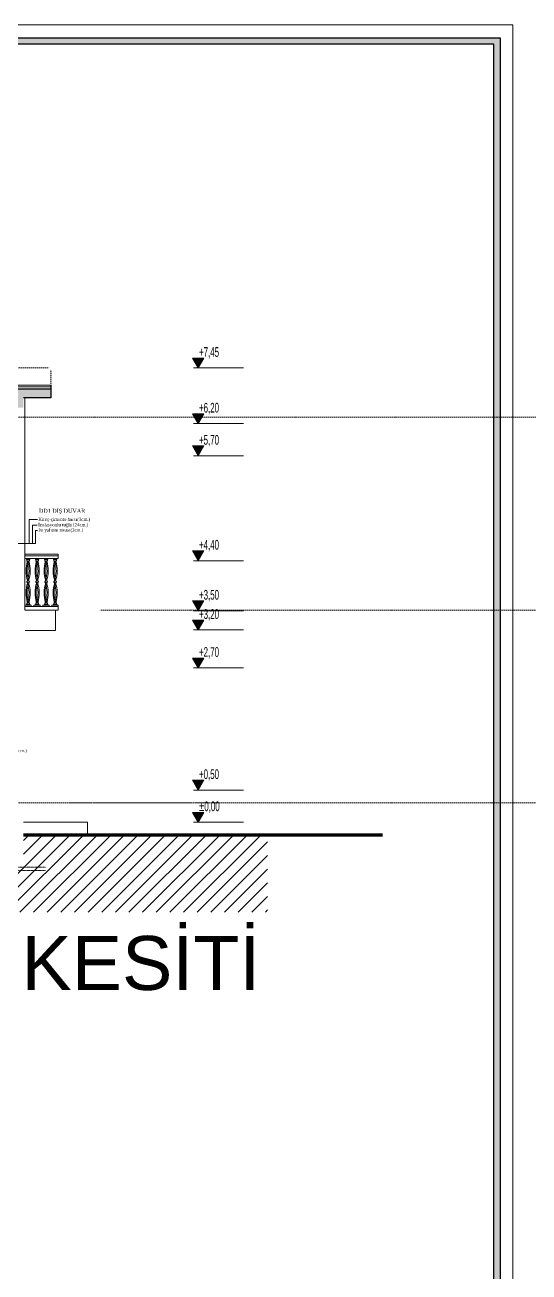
# Model space of a CAD drawing. Extents: x 775040 to 808375, y 4159409 to 4163651.
# Drawn here: x 793659 to 794443, y 4161349 to 4163289 of the extents above; entities that cross this region are included whole.
import ezdxf

# ---------------------------------------------------------------- set-up
doc = ezdxf.new("R2010")
doc.units = 0
doc.header["$MEASUREMENT"] = 0
doc.linetypes.add('ACAD_ISO07W100', pattern=[3, 0, -3])
doc.linetypes.add('DASHED2', pattern=[0.1875, 0.125, -0.0625])
for name, color, linetype, lineweight in [('25yazi', 255, 'Continuous', 15), ('KALIN', 30, 'Continuous', 18), ('P-HatchLight', 200, 'Continuous', 5), ('P-Levels', 240, 'Continuous', 20), ('P-Oklar', 31, 'Continuous', 18), ('Z_antet', 31, 'Continuous', 30), ('Z_g2', 2, 'Continuous', 9), ('Z_g3', 3, 'Continuous', 13), ('Z_g5', 5, 'Continuous', 18), ('Z_g6', 6, 'Continuous', 20), ('Z_izdot', 42, 'ACAD_ISO07W100', 9), ('Z_iç ölçü dikey', 111, 'Continuous', 25), ('Z_kolon tarama', 171, 'Continuous', 5), ('Z_sıva', 241, 'Continuous', 5), ('Z_tarama', 8, 'Continuous', 5), ('Z_yazı', 4, 'Continuous', 20)]:
    doc.layers.add(name, color=color, linetype=linetype, lineweight=lineweight)
doc.layers.add('kot', color=4, linetype='Continuous')
doc.styles.add('50', font='swisscl.ttf', dxfattribs={"height": 50})
doc.styles.add('ARIAL', font='ariblk.ttf', dxfattribs={"height": 1})
doc.styles.add('ÖLÇÜ', font='times.ttf', dxfattribs={"height": 15})

# ---------------------------------------------------------------- blocks, each defined once
blk = doc.blocks.new('KOTLAMAGORUNUS KESITTE')
at = {"layer": 'P-HatchLight'}
for points in [[(0.152, 0.148), (0.072, 0.01), (-0.008, 0.148)], [(0.143, 0.143), (0.072, 0.02), (0.001, 0.143)], [(0.135, 0.138), (0.072, 0.03), (0.01, 0.138)], [(0.126, 0.133), (0.072, 0.04), (0.018, 0.133)], [(0.117, 0.128), (0.072, 0.05), (0.027, 0.128)], [(0.109, 0.123), (0.072, 0.06), (0.036, 0.123)], [(0.1, 0.118), (0.072, 0.07), (0.044, 0.118)], [(0.091, 0.113), (0.072, 0.08), (0.053, 0.113)], [(0.083, 0.108), (0.072, 0.09), (0.062, 0.108)], [(0.074, 0.103), (0.072, 0.1), (0.07, 0.103)]]:
    blk.add_lwpolyline(points, close=True, dxfattribs=at)
at = {"layer": 'P-Oklar', "color": 2, "ltscale": 0.5}
blk.add_line((0, 0), (0.779, 0), dxfattribs=at)
blk.add_lwpolyline([(-0.016, 0.153), (0.072, 0), (0.161, 0.153)], close=True, dxfattribs=at)
at = {"layer": 'P-Levels', "color": 7, "style": '50', "width": 0.8}
blk.add_attdef('%%P0.00', (-0.031, 0.178), '', height=0.15, dxfattribs=at)

msp = doc.modelspace()

# ---------------------------------------------------------------- hatches: boundary and pattern name
at = {"layer": 'Z_antet'}
msp.add_hatch(color=256, dxfattribs=at).paths.add_polyline_path([(790577.64, 4159743.65), (790577.64, 4159438.75), (794388.09, 4159438.75), (794388.09, 4163258.75), (790577.64, 4163258.75), (790577.64, 4159741.15), (790567.64, 4159741.15), (790567.64, 4163268.75), (794398.09, 4163268.75), (794398.09, 4159428.75), (790567.64, 4159428.75), (790567.64, 4159743.65)])
at = {"layer": 'Z_kolon tarama'}
h = msp.add_hatch(dxfattribs=at)
h.set_pattern_fill('ANSI33', color=256, scale=15, style=0)
h.paths.add_polyline_path([(792397.31, 4162715.58), (792430.96, 4162715.58), (792436.14, 4162710.41), (792436.14, 4162693.58), (792451.14, 4162693.58), (792451.14, 4162710.41), (792456.31, 4162715.58), (792489.96, 4162715.58), (792495.14, 4162710.41), (792495.14, 4162693.58), (792510.14, 4162693.58), (792510.14, 4162710.41), (792515.31, 4162715.58), (792548.96, 4162715.58), (792554.14, 4162710.41), (792554.14, 4162693.58), (792569.14, 4162693.58), (792569.14, 4162710.41), (792574.31, 4162715.58), (792607.96, 4162715.58), (792613.14, 4162710.41), (792613.14, 4162693.58), (792628.14, 4162693.58), (792628.14, 4162710.41), (792633.31, 4162715.58), (792666.96, 4162715.58), (792672.14, 4162710.41), (792672.14, 4162693.58), (792687.14, 4162693.58), (792687.14, 4162710.41), (792692.31, 4162715.58), (792725.96, 4162715.58), (792731.14, 4162710.41), (792731.14, 4162693.58), (792746.14, 4162693.58), (792746.14, 4162710.41), (792751.31, 4162715.58), (792784.96, 4162715.58), (792790.14, 4162710.41), (792790.14, 4162693.58), (792805.14, 4162693.58), (792805.14, 4162710.41), (792810.31, 4162715.58), (792843.96, 4162715.58), (792849.14, 4162710.41), (792849.14, 4162693.58), (792864.14, 4162693.58), (792864.14, 4162710.41), (792869.31, 4162715.58), (792902.96, 4162715.58), (792908.14, 4162710.41), (792908.14, 4162693.58), (792923.14, 4162693.58), (792923.14, 4162710.41), (792928.31, 4162715.58), (792961.96, 4162715.58), (792967.14, 4162710.41), (792967.14, 4162693.58), (792982.14, 4162693.58), (792982.14, 4162710.41), (792987.31, 4162715.58), (793020.96, 4162715.58), (793026.14, 4162710.41), (793026.14, 4162693.58), (793041.14, 4162693.58), (793041.14, 4162710.41), (793046.31, 4162715.58), (793079.96, 4162715.58), (793085.14, 4162710.41), (793085.14, 4162693.58), (793100.14, 4162693.58), (793100.14, 4162710.41), (793105.31, 4162715.58), (793138.96, 4162715.58), (793144.14, 4162710.41), (793144.14, 4162693.58), (793159.14, 4162693.58), (793159.14, 4162710.41), (793164.31, 4162715.58), (793197.96, 4162715.58), (793203.14, 4162710.41), (793203.14, 4162693.58), (793218.14, 4162693.58), (793218.14, 4162710.41), (793223.31, 4162715.58), (793256.96, 4162715.58), (793262.14, 4162710.41), (793262.14, 4162693.58), (793277.14, 4162693.58), (793277.14, 4162710.41), (793282.31, 4162715.58), (793315.96, 4162715.58), (793321.14, 4162710.41), (793321.14, 4162693.58), (793336.14, 4162693.58), (793336.14, 4162710.41), (793341.31, 4162715.58), (793374.96, 4162715.58), (793380.14, 4162710.41), (793380.14, 4162693.58), (793395.14, 4162693.58), (793395.14, 4162710.41), (793400.31, 4162715.58), (793433.96, 4162715.58), (793439.14, 4162710.41), (793439.14, 4162693.58), (793454.14, 4162693.58), (793454.14, 4162710.41), (793459.31, 4162715.58), (793492.96, 4162715.58), (793498.14, 4162710.41), (793498.14, 4162693.58), (793513.14, 4162693.58), (793513.14, 4162710.41), (793518.31, 4162715.58), (793551.96, 4162715.58), (793557.14, 4162710.41), (793557.14, 4162693.58), (793572.14, 4162693.58), (793572.14, 4162710.41), (793577.31, 4162715.58), (793610.96, 4162715.58), (793616.14, 4162710.41), (793616.14, 4162693.58), (793656.64, 4162693.58), (793656.64, 4162708.58), (793699.14, 4162708.58), (793699.14, 4162722.58), (792153.15, 4162722.58), (792153.15, 4162693.58), (792156.14, 4162693.58), (792156.14, 4162710.41), (792161.31, 4162715.58), (792194.96, 4162715.58), (792200.14, 4162710.41), (792200.14, 4162693.58), (792215.14, 4162693.58), (792215.14, 4162710.41), (792220.31, 4162715.58), (792253.96, 4162715.58), (792259.14, 4162710.41), (792259.14, 4162693.58), (792274.14, 4162693.58), (792274.14, 4162710.41), (792279.31, 4162715.58), (792312.96, 4162715.58), (792318.14, 4162710.41), (792318.14, 4162693.58), (792333.14, 4162693.58), (792333.14, 4162710.41), (792338.31, 4162715.58), (792371.96, 4162715.58), (792377.14, 4162710.41), (792377.14, 4162693.58), (792392.14, 4162693.58), (792392.14, 4162710.41)])
at = {"layer": 'Z_tarama'}
h = msp.add_hatch(dxfattribs=at)
h.set_pattern_fill('ANSI31', color=256, scale=120, style=0)
h.set_pattern_definition([(45, (-7652.639, -8497.483), (-10.60660172, 10.60660172), [])])
h.paths.add_polyline_path([(791656.64, 4162028.58), (791120.79, 4162028.58), (791120.79, 4161908.58), (794036.47, 4161908.58), (794036.47, 4162028.58), (793656.64, 4162028.58), (793656.64, 4161978.58), (793596.64, 4161978.58), (793596.64, 4162013.58), (792796.64, 4162013.58), (792796.64, 4161978.58), (792736.64, 4161978.58), (792736.64, 4162013.58), (792460.92, 4162013.58), (792460.92, 4161978.58), (792400.92, 4161978.58), (792400.92, 4162013.58), (791716.64, 4162013.58), (791716.64, 4161978.58), (791656.64, 4161978.58)])

# ---------------------------------------------------------------- linework, layer by layer
at = {"layer": 'KALIN'}
msp.add_lwpolyline([(790427.64, 4163288.75), (790427.64, 4159408.75), (794418.09, 4159408.75), (794418.09, 4163288.75)], close=True, dxfattribs=at)
msp.add_lwpolyline([(790447.64, 4159741.15), (790447.64, 4163288.75), (794418.09, 4163288.75), (794418.09, 4159408.75), (790447.64, 4159408.75), (790447.64, 4159743.65)], dxfattribs=at)
at = {"layer": 'Z_antet'}
msp.add_lwpolyline([(790577.64, 4159743.65), (790577.64, 4159438.75), (794388.09, 4159438.75), (794388.09, 4163258.75), (790577.64, 4163258.75), (790577.64, 4159741.15), (790567.64, 4159741.15), (790567.64, 4163268.75), (794398.09, 4163268.75), (794398.09, 4159428.75), (790567.64, 4159428.75), (790567.64, 4159743.65)], close=True, dxfattribs=at)
at = {"layer": 'Z_g2'}
for p, q in [((793661.57, 4162458.6), (793661.57, 4162457.07)), ((793661.57, 4162458.6), (793666.48, 4162458.6)), ((793661.57, 4162457.07), (793666.31, 4162457.07)), ((793666.48, 4162457.07), (793666.48, 4162458.6)), ((793675.57, 4162458.6), (793675.57, 4162457.07)), ((793675.57, 4162458.6), (793680.48, 4162458.6)), ((793675.57, 4162457.07), (793680.31, 4162457.07)), ((793680.48, 4162457.07), (793680.48, 4162458.6)), ((793689.57, 4162458.6), (793689.57, 4162457.07)), ((793689.57, 4162458.6), (793694.48, 4162458.6)), ((793689.57, 4162457.07), (793694.31, 4162457.07)), ((793694.48, 4162457.07), (793694.48, 4162458.6)), ((793703.57, 4162458.6), (793703.57, 4162457.07)), ((793703.57, 4162458.6), (793708.48, 4162458.6)), ((793703.57, 4162457.07), (793708.31, 4162457.07)), ((793708.48, 4162457.07), (793708.48, 4162458.6)), ((793661.57, 4162387.7), (793666.48, 4162387.7)), ((793661.57, 4162386.17), (793661.57, 4162387.7)), ((793666.48, 4162387.7), (793666.48, 4162386.17)), ((793675.57, 4162387.7), (793680.48, 4162387.7)), ((793675.57, 4162386.17), (793675.57, 4162387.7)), ((793680.48, 4162387.7), (793680.48, 4162386.17)), ((793689.57, 4162387.7), (793694.48, 4162387.7)), ((793689.57, 4162386.17), (793689.57, 4162387.7)), ((793694.48, 4162387.7), (793694.48, 4162386.17)), ((793703.57, 4162387.7), (793708.48, 4162387.7)), ((793703.57, 4162386.17), (793703.57, 4162387.7)), ((793708.48, 4162387.7), (793708.48, 4162386.17)), ((793659.64, 4162386.17), (793668.9, 4162386.17)), ((793659.64, 4162384.12), (793668.9, 4162384.12)), ((793668.9, 4162386.17), (793668.9, 4162384.12)), ((793672.98, 4162384.12), (793672.98, 4162386.17)), ((793672.98, 4162386.17), (793682.9, 4162386.17)), ((793672.98, 4162384.12), (793682.9, 4162384.12)), ((793682.9, 4162386.17), (793682.9, 4162384.12)), ((793686.98, 4162384.12), (793686.98, 4162386.17)), ((793686.98, 4162386.17), (793696.9, 4162386.17)), ((793686.98, 4162384.12), (793696.9, 4162384.12)), ((793696.9, 4162386.17), (793696.9, 4162384.12)), ((793700.98, 4162384.12), (793700.98, 4162386.17)), ((793700.98, 4162386.17), (793710.9, 4162386.17)), ((793700.98, 4162384.12), (793710.9, 4162384.12)), ((793710.9, 4162386.17), (793710.9, 4162384.12))]:
    msp.add_line(p, q, dxfattribs=at)
for centre, radius, start, end in [((793713, 4162439.91), 52.17, 163.69096, 198.04415), ((793662.8, 4162455.72), 0.888, 147.08529, 180), ((793662.8, 4162455.72), 0.888, 180, 212.91471), ((793663.39, 4162455.34), 1.59, 122.61584, 147.08529), ((793663.39, 4162456.1), 1.59, 212.91471, 237.38416), ((793663.77, 4162454.74), 2.3, 104.84555, 122.61584), ((793663.77, 4162456.71), 2.3, 237.38416, 255.15445), ((793713.15, 4162439.91), 50.59, 163.89906, 197.81356), ((793614.9, 4162439.91), 50.59, 342.18644, 16.10094), ((793664.03, 4162453.78), 3.29, 90, 104.84555), ((793664.03, 4162457.66), 3.29, 255.15445, 270), ((793664.03, 4162453.78), 3.29, 75.15445, 90), ((793664.03, 4162457.66), 3.29, 270, 284.84555), ((793615.05, 4162439.91), 52.17, 341.95585, 16.30904), ((793664.28, 4162454.74), 2.3, 57.38416, 75.15445), ((793664.28, 4162456.71), 2.3, 284.84555, 302.61584), ((793664.67, 4162455.34), 1.59, 32.91471, 57.38416), ((793664.67, 4162456.1), 1.59, 302.61584, 327.08529), ((793665.25, 4162455.72), 0.888, 0, 32.91471), ((793665.25, 4162455.72), 0.888, 327.08529, 0), ((793727, 4162439.91), 52.17, 163.69096, 198.04415), ((793676.8, 4162455.72), 0.888, 147.08529, 180), ((793676.8, 4162455.72), 0.888, 180, 212.91471), ((793677.39, 4162455.34), 1.59, 122.61584, 147.08529), ((793677.39, 4162456.1), 1.59, 212.91471, 237.38416), ((793677.77, 4162454.74), 2.3, 104.84555, 122.61584), ((793677.77, 4162456.71), 2.3, 237.38416, 255.15445), ((793727.15, 4162439.91), 50.59, 163.89906, 197.81356), ((793628.9, 4162439.91), 50.59, 342.18644, 16.10094), ((793678.03, 4162453.78), 3.29, 90, 104.84555), ((793678.03, 4162457.66), 3.29, 255.15445, 270), ((793678.03, 4162453.78), 3.29, 75.15445, 90), ((793678.03, 4162457.66), 3.29, 270, 284.84555), ((793629.05, 4162439.91), 52.17, 341.95585, 16.30904), ((793678.28, 4162454.74), 2.3, 57.38416, 75.15445), ((793678.28, 4162456.71), 2.3, 284.84555, 302.61584), ((793678.67, 4162455.34), 1.59, 32.91471, 57.38416), ((793678.67, 4162456.1), 1.59, 302.61584, 327.08529), ((793679.25, 4162455.72), 0.888, 0, 32.91471), ((793679.25, 4162455.72), 0.888, 327.08529, 0), ((793741, 4162439.91), 52.17, 163.69096, 198.04415), ((793690.8, 4162455.72), 0.888, 147.08529, 180), ((793690.8, 4162455.72), 0.888, 180, 212.91471), ((793691.39, 4162455.34), 1.59, 122.61584, 147.08529), ((793691.39, 4162456.1), 1.59, 212.91471, 237.38416), ((793691.77, 4162454.74), 2.3, 104.84555, 122.61584), ((793691.77, 4162456.71), 2.3, 237.38416, 255.15445), ((793741.15, 4162439.91), 50.59, 163.89906, 197.81356), ((793642.9, 4162439.91), 50.59, 342.18644, 16.10094), ((793692.03, 4162453.78), 3.29, 90, 104.84555), ((793692.03, 4162457.66), 3.29, 255.15445, 270), ((793692.03, 4162453.78), 3.29, 75.15445, 90), ((793692.03, 4162457.66), 3.29, 270, 284.84555), ((793643.05, 4162439.91), 52.17, 341.95585, 16.30904), ((793692.28, 4162454.74), 2.3, 57.38416, 75.15445), ((793692.28, 4162456.71), 2.3, 284.84555, 302.61584), ((793692.67, 4162455.34), 1.59, 32.91471, 57.38416), ((793692.67, 4162456.1), 1.59, 302.61584, 327.08529), ((793693.25, 4162455.72), 0.888, 0, 32.91471), ((793693.25, 4162455.72), 0.888, 327.08529, 0), ((793755, 4162439.91), 52.17, 163.69096, 198.04415), ((793704.8, 4162455.72), 0.888, 147.08529, 180), ((793704.8, 4162455.72), 0.888, 180, 212.91471), ((793705.39, 4162455.34), 1.59, 122.61584, 147.08529), ((793705.39, 4162456.1), 1.59, 212.91471, 237.38416), ((793705.77, 4162454.74), 2.3, 104.84555, 122.61584), ((793705.77, 4162456.71), 2.3, 237.38416, 255.15445), ((793755.15, 4162439.91), 50.59, 163.89906, 197.81356), ((793656.9, 4162439.91), 50.59, 342.18644, 16.10094), ((793706.03, 4162453.78), 3.29, 90, 104.84555), ((793706.03, 4162457.66), 3.29, 255.15445, 270), ((793706.03, 4162453.78), 3.29, 75.15445, 90), ((793706.03, 4162457.66), 3.29, 270, 284.84555), ((793657.05, 4162439.91), 52.17, 341.95585, 16.30904), ((793706.28, 4162454.74), 2.3, 57.38416, 75.15445), ((793706.28, 4162456.71), 2.3, 284.84555, 302.61584), ((793706.67, 4162455.34), 1.59, 32.91471, 57.38416), ((793706.67, 4162456.1), 1.59, 302.61584, 327.08529), ((793707.25, 4162455.72), 0.888, 0, 32.91471), ((793707.25, 4162455.72), 0.888, 327.08529, 0), ((793713, 4162404.86), 52.17, 161.95585, 196.30904), ((793662.8, 4162422.46), 0.888, 147.08529, 180), ((793662.8, 4162422.46), 0.888, 180, 212.91471), ((793663.39, 4162422.08), 1.59, 122.61584, 147.08529), ((793663.39, 4162422.84), 1.59, 212.91471, 237.38416), ((793663.77, 4162421.48), 2.3, 104.84555, 122.61584), ((793663.77, 4162423.44), 2.3, 237.38416, 255.15445), ((793713.15, 4162404.86), 50.59, 162.18644, 196.10094), ((793614.9, 4162404.86), 50.59, 343.89906, 17.81356), ((793664.03, 4162420.52), 3.29, 90, 104.84555), ((793664.03, 4162424.4), 3.29, 255.15445, 270), ((793664.03, 4162420.52), 3.29, 75.15445, 90), ((793664.03, 4162424.4), 3.29, 270, 284.84555), ((793615.05, 4162404.86), 52.17, 343.69096, 18.04415), ((793664.28, 4162421.48), 2.3, 57.38416, 75.15445), ((793664.28, 4162423.44), 2.3, 284.84555, 302.61584), ((793664.67, 4162422.08), 1.59, 32.91471, 57.38416), ((793664.67, 4162422.84), 1.59, 302.61584, 327.08529), ((793665.25, 4162422.46), 0.888, 0, 32.91471), ((793665.25, 4162422.46), 0.888, 327.08529, 0), ((793727, 4162404.86), 52.17, 161.95585, 196.30904), ((793676.8, 4162422.46), 0.888, 147.08529, 180), ((793676.8, 4162422.46), 0.888, 180, 212.91471), ((793677.39, 4162422.08), 1.59, 122.61584, 147.08529), ((793677.39, 4162422.84), 1.59, 212.91471, 237.38416), ((793677.77, 4162421.48), 2.3, 104.84555, 122.61584), ((793677.77, 4162423.44), 2.3, 237.38416, 255.15445), ((793727.15, 4162404.86), 50.59, 162.18644, 196.10094), ((793628.9, 4162404.86), 50.59, 343.89906, 17.81356), ((793678.03, 4162420.52), 3.29, 90, 104.84555), ((793678.03, 4162424.4), 3.29, 255.15445, 270), ((793678.03, 4162420.52), 3.29, 75.15445, 90), ((793678.03, 4162424.4), 3.29, 270, 284.84555), ((793629.05, 4162404.86), 52.17, 343.69096, 18.04415), ((793678.28, 4162421.48), 2.3, 57.38416, 75.15445), ((793678.28, 4162423.44), 2.3, 284.84555, 302.61584), ((793678.67, 4162422.08), 1.59, 32.91471, 57.38416), ((793678.67, 4162422.84), 1.59, 302.61584, 327.08529), ((793679.25, 4162422.46), 0.888, 0, 32.91471), ((793679.25, 4162422.46), 0.888, 327.08529, 0), ((793741, 4162404.86), 52.17, 161.95585, 196.30904), ((793690.8, 4162422.46), 0.888, 147.08529, 180), ((793690.8, 4162422.46), 0.888, 180, 212.91471), ((793691.39, 4162422.08), 1.59, 122.61584, 147.08529), ((793691.39, 4162422.84), 1.59, 212.91471, 237.38416), ((793691.77, 4162421.48), 2.3, 104.84555, 122.61584), ((793691.77, 4162423.44), 2.3, 237.38416, 255.15445), ((793741.15, 4162404.86), 50.59, 162.18644, 196.10094), ((793642.9, 4162404.86), 50.59, 343.89906, 17.81356), ((793692.03, 4162420.52), 3.29, 90, 104.84555), ((793692.03, 4162424.4), 3.29, 255.15445, 270), ((793692.03, 4162420.52), 3.29, 75.15445, 90), ((793692.03, 4162424.4), 3.29, 270, 284.84555), ((793643.05, 4162404.86), 52.17, 343.69096, 18.04415), ((793692.28, 4162421.48), 2.3, 57.38416, 75.15445), ((793692.28, 4162423.44), 2.3, 284.84555, 302.61584), ((793692.67, 4162422.08), 1.59, 32.91471, 57.38416), ((793692.67, 4162422.84), 1.59, 302.61584, 327.08529), ((793693.25, 4162422.46), 0.888, 0, 32.91471), ((793693.25, 4162422.46), 0.888, 327.08529, 0), ((793755, 4162404.86), 52.17, 161.95585, 196.30904), ((793704.8, 4162422.46), 0.888, 147.08529, 180), ((793704.8, 4162422.46), 0.888, 180, 212.91471), ((793705.39, 4162422.08), 1.59, 122.61584, 147.08529), ((793705.39, 4162422.84), 1.59, 212.91471, 237.38416), ((793705.77, 4162421.48), 2.3, 104.84555, 122.61584), ((793705.77, 4162423.44), 2.3, 237.38416, 255.15445), ((793755.15, 4162404.86), 50.59, 162.18644, 196.10094), ((793656.9, 4162404.86), 50.59, 343.89906, 17.81356), ((793706.03, 4162420.52), 3.29, 90, 104.84555), ((793706.03, 4162424.4), 3.29, 255.15445, 270), ((793706.03, 4162420.52), 3.29, 75.15445, 90), ((793706.03, 4162424.4), 3.29, 270, 284.84555), ((793657.05, 4162404.86), 52.17, 343.69096, 18.04415), ((793706.28, 4162421.48), 2.3, 57.38416, 75.15445), ((793706.28, 4162423.44), 2.3, 284.84555, 302.61584), ((793706.67, 4162422.08), 1.59, 32.91471, 57.38416), ((793706.67, 4162422.84), 1.59, 302.61584, 327.08529), ((793707.25, 4162422.46), 0.888, 0, 32.91471), ((793707.25, 4162422.46), 0.888, 327.08529, 0), ((793662.8, 4162389.05), 0.888, 147.08529, 180), ((793662.8, 4162389.05), 0.888, 180, 212.91471), ((793663.39, 4162388.67), 1.59, 122.61584, 147.08529), ((793663.39, 4162389.43), 1.59, 212.91471, 237.38416), ((793663.77, 4162388.06), 2.3, 104.84555, 122.61584), ((793663.77, 4162390.03), 2.3, 237.38416, 255.15445), ((793664.03, 4162387.11), 3.29, 90, 104.84555), ((793664.03, 4162390.99), 3.29, 255.15445, 270), ((793664.03, 4162387.11), 3.29, 75.15445, 90), ((793664.03, 4162390.99), 3.29, 270, 284.84555), ((793664.28, 4162388.06), 2.3, 57.38416, 75.15445), ((793664.28, 4162390.03), 2.3, 284.84555, 302.61584), ((793664.67, 4162388.67), 1.59, 32.91471, 57.38416), ((793664.67, 4162389.43), 1.59, 302.61584, 327.08529), ((793665.25, 4162389.05), 0.888, 0, 32.91471), ((793665.25, 4162389.05), 0.888, 327.08529, 0), ((793676.8, 4162389.05), 0.888, 147.08529, 180), ((793676.8, 4162389.05), 0.888, 180, 212.91471), ((793677.39, 4162388.67), 1.59, 122.61584, 147.08529), ((793677.39, 4162389.43), 1.59, 212.91471, 237.38416), ((793677.77, 4162388.06), 2.3, 104.84555, 122.61584), ((793677.77, 4162390.03), 2.3, 237.38416, 255.15445), ((793678.03, 4162387.11), 3.29, 90, 104.84555), ((793678.03, 4162390.99), 3.29, 255.15445, 270), ((793678.03, 4162387.11), 3.29, 75.15445, 90), ((793678.03, 4162390.99), 3.29, 270, 284.84555), ((793678.28, 4162388.06), 2.3, 57.38416, 75.15445), ((793678.28, 4162390.03), 2.3, 284.84555, 302.61584), ((793678.67, 4162388.67), 1.59, 32.91471, 57.38416), ((793678.67, 4162389.43), 1.59, 302.61584, 327.08529), ((793679.25, 4162389.05), 0.888, 0, 32.91471), ((793679.25, 4162389.05), 0.888, 327.08529, 0), ((793690.8, 4162389.05), 0.888, 147.08529, 180), ((793690.8, 4162389.05), 0.888, 180, 212.91471), ((793691.39, 4162388.67), 1.59, 122.61584, 147.08529), ((793691.39, 4162389.43), 1.59, 212.91471, 237.38416), ((793691.77, 4162388.06), 2.3, 104.84555, 122.61584), ((793691.77, 4162390.03), 2.3, 237.38416, 255.15445), ((793692.03, 4162387.11), 3.29, 90, 104.84555), ((793692.03, 4162390.99), 3.29, 255.15445, 270), ((793692.03, 4162387.11), 3.29, 75.15445, 90), ((793692.03, 4162390.99), 3.29, 270, 284.84555), ((793692.28, 4162388.06), 2.3, 57.38416, 75.15445), ((793692.28, 4162390.03), 2.3, 284.84555, 302.61584), ((793692.67, 4162388.67), 1.59, 32.91471, 57.38416), ((793692.67, 4162389.43), 1.59, 302.61584, 327.08529), ((793693.25, 4162389.05), 0.888, 0, 32.91471), ((793693.25, 4162389.05), 0.888, 327.08529, 0), ((793704.8, 4162389.05), 0.888, 147.08529, 180), ((793704.8, 4162389.05), 0.888, 180, 212.91471), ((793705.39, 4162388.67), 1.59, 122.61584, 147.08529), ((793705.39, 4162389.43), 1.59, 212.91471, 237.38416), ((793705.77, 4162388.06), 2.3, 104.84555, 122.61584), ((793705.77, 4162390.03), 2.3, 237.38416, 255.15445), ((793706.03, 4162387.11), 3.29, 90, 104.84555), ((793706.03, 4162390.99), 3.29, 255.15445, 270), ((793706.03, 4162387.11), 3.29, 75.15445, 90), ((793706.03, 4162390.99), 3.29, 270, 284.84555), ((793706.28, 4162388.06), 2.3, 57.38416, 75.15445), ((793706.28, 4162390.03), 2.3, 284.84555, 302.61584), ((793706.67, 4162388.67), 1.59, 32.91471, 57.38416), ((793706.67, 4162389.43), 1.59, 302.61584, 327.08529), ((793707.25, 4162389.05), 0.888, 0, 32.91471), ((793707.25, 4162389.05), 0.888, 327.08529, 0)]:
    msp.add_arc(centre, radius, start, end, dxfattribs=at)
at = {"layer": 'Z_g3'}
for p, q in [((793665.84, 4162519.22), (793678.5, 4162519.22)), ((793665.84, 4162482.07), (793665.84, 4162519.22)), ((793671, 4162510.75), (793678.34, 4162510.75)), ((793671, 4162482.07), (793671, 4162510.75)), ((793675.37, 4162502.17), (793678.86, 4162502.17)), ((793675.37, 4162482.07), (793675.37, 4162502.17)), ((793675.37, 4162482.07), (793625.4, 4162482.07))]:
    msp.add_line(p, q, dxfattribs=at)
at = {"layer": 'Z_g3', "linetype": 'Continuous'}
for p, q in [((793659.64, 4162465.35, 0), (793710.9, 4162465.35)), ((793710.9, 4162465.35), (793710.9, 4162462.98)), ((793710.9, 4162462.98), (793659.64, 4162462.98, 0)), ((793659.64, 4162458.63, 0), (793710.9, 4162458.63)), ((793710.9, 4162458.63), (793710.9, 4162462.98)), ((793659.64, 4162384.12, 0), (793710.9, 4162384.12)), ((793706.64, 4162378.58), (793659.64, 4162378.58, 0)), ((793706.64, 4162346.58), (793706.64, 4162378.58)), ((793710.9, 4162378.58), (793706.64, 4162378.58)), ((793710.9, 4162384.12), (793710.9, 4162378.58)), ((793659.64, 4162346.58), (793706.64, 4162346.58))]:
    msp.add_line(p, q, dxfattribs=at)
at = {"layer": 'Z_g5', "linetype": 'Continuous'}
msp.add_lwpolyline([(793656.64, 4162048.58), (793756.64, 4162048.58), (793756.64, 4162028.58)], dxfattribs=at)
at = {"layer": 'Z_g6', "linetype": 'Continuous', "const_width": 5}
msp.add_lwpolyline([(793656.64, 4162028.58), (794215.58, 4162028.58)], dxfattribs=at)
at = {"layer": 'Z_izdot'}
for p, q in [((791614.14, 4162755.3), (793699.14, 4162755.3)), ((793699.14, 4162728.58), (793699.14, 4162755.3)), ((793945.29, 4162678.58), (790697.26, 4162678.58)), ((795609.99, 4162678.58), (793772.57, 4162678.58)), ((797644.08, 4162378.58), (793772.57, 4162378.58)), ((793945.29, 4162078.58), (790689.98, 4162078.58)), ((797644.08, 4162078.58), (793724.07, 4162078.58))]:
    msp.add_line(p, q, dxfattribs=at)
at = {"layer": 'Z_iç ölçü dikey', "color": 5, "linetype": 'Continuous'}
for p, q in [((791614.14, 4162722.58), (793699.14, 4162722.58)), ((793699.14, 4162728.58), (793699.14, 4162708.58)), ((793699.14, 4162708.58), (793656.64, 4162708.58))]:
    msp.add_line(p, q, dxfattribs=at)
at = {"layer": 'Z_sıva', "linetype": 'Continuous'}
for p, q in [((791614.14, 4162725.58), (793699.14, 4162725.58)), ((793151.64, 4162728.58), (793699.14, 4162728.58)), ((793659.14, 4162728.58), (793699.14, 4162728.58)), ((793659.14, 4162708.58), (793659.14, 4162378.58))]:
    msp.add_line(p, q, dxfattribs=at)
at = {"layer": 'Z_tarama', "linetype": 'DASHED2'}
for points in [[(793691.5, 4161978.58), (793561.77, 4161978.58)], [(793691.5, 4161973.58), (793561.77, 4161973.58)]]:
    msp.add_lwpolyline(points, dxfattribs=at)

# ---------------------------------------------------------------- block references
at = {"layer": 'kot'}
ref = msp.add_blockref('KOTLAMAGORUNUS KESITTE', (793921.07, 4162755.3), dxfattribs=dict(at, xscale=100, yscale=100, zscale=100))
ref.add_attrib('%%P0.00', '+7,45', (793929.86, 4162772.53), dxfattribs={"layer": '25yazi', "height": 15, "style": '50', "width": 0.8})
ref = msp.add_blockref('KOTLAMAGORUNUS KESITTE', (793921.07, 4162668.58), dxfattribs=dict(at, xscale=100, yscale=100, zscale=100))
ref.add_attrib('%%P0.00', '+6,20', (793929.83, 4162685.81), dxfattribs={"layer": '25yazi', "height": 15, "style": '50', "width": 0.8})
ref = msp.add_blockref('KOTLAMAGORUNUS KESITTE', (793921.07, 4162618.58), dxfattribs=dict(at, xscale=100, yscale=100, zscale=100))
ref.add_attrib('%%P0.00', '+5,70', (793929.83, 4162635.81), dxfattribs={"layer": '25yazi', "height": 15, "style": '50', "width": 0.8})
ref = msp.add_blockref('KOTLAMAGORUNUS KESITTE', (793921.07, 4162455.35, 0), dxfattribs=dict(at, xscale=100, yscale=100, zscale=100))
ref.add_attrib('%%P0.00', '+4,40', (793929.83, 4162472.58, 0), dxfattribs={"layer": '25yazi', "height": 15, "style": '50', "width": 0.8})
ref = msp.add_blockref('KOTLAMAGORUNUS KESITTE', (793921.07, 4162377.58), dxfattribs=dict(at, xscale=100, yscale=100, zscale=100))
ref.add_attrib('%%P0.00', '+3,50', (793929.83, 4162394.81), dxfattribs={"layer": '25yazi', "height": 15, "style": '50', "width": 0.8})
ref = msp.add_blockref('KOTLAMAGORUNUS KESITTE', (793921.07, 4162347.58), dxfattribs=dict(at, xscale=100, yscale=100, zscale=100))
ref.add_attrib('%%P0.00', '+3,20', (793929.83, 4162364.81), dxfattribs={"layer": '25yazi', "height": 15, "style": '50', "width": 0.8})
ref = msp.add_blockref('KOTLAMAGORUNUS KESITTE', (793921.07, 4162288.58), dxfattribs=dict(at, xscale=100, yscale=100, zscale=100))
ref.add_attrib('%%P0.00', '+2,70', (793929.83, 4162305.81), dxfattribs={"layer": '25yazi', "height": 15, "style": '50', "width": 0.8})
ref = msp.add_blockref('KOTLAMAGORUNUS KESITTE', (793921.07, 4162098.58), dxfattribs=dict(at, xscale=100, yscale=100, zscale=100))
ref.add_attrib('%%P0.00', '+0,50', (793929.83, 4162115.81), dxfattribs={"layer": '25yazi', "height": 15, "style": '50', "width": 0.8})
ref = msp.add_blockref('KOTLAMAGORUNUS KESITTE', (793921.07, 4162048.58), dxfattribs=dict(at, xscale=100, yscale=100, zscale=100))
ref.add_attrib('%%P0.00', '%%P0,00', (793929.83, 4162065.81), dxfattribs={"layer": '25yazi', "height": 15, "style": '50', "width": 0.8})

# ---------------------------------------------------------------- texts
at = {"layer": 'Z_g3', "ltscale": 0.8, "style": 'ÖLÇÜ'}
for s, p in [('Kireç-çimento harcı(3cm.)', (793679.97, 4162517.22)), ('İzolasyonlu tuğla (24cm.)', (793679.75, 4162508.92)), ('Isı yalıtım sıvası(2cm.)', (793679.97, 4162500.5)), ('Kireç-çimento harcı(3cm.)', (793581.52, 4162157.51))]:
    msp.add_text(s, height=4.95, dxfattribs=at).set_placement(p)
at = {"layer": 'Z_g3', "style": 'ÖLÇÜ'}
msp.add_text('DD1 DIŞ DUVAR', height=6.1875, dxfattribs=at).set_placement((793680.96, 4162529.87))
at = {"layer": 'Z_yazı', "insert": (793725.31, 4161828.98), "char_height": 84, "width": 1247.9148, "attachment_point": 5, "style": 'ARIAL'}
msp.add_mtext('{\\fArial|b0|i0|c162|p34;A-A KESİTİ}', dxfattribs=at)

doc.saveas('drawing.dxf')
